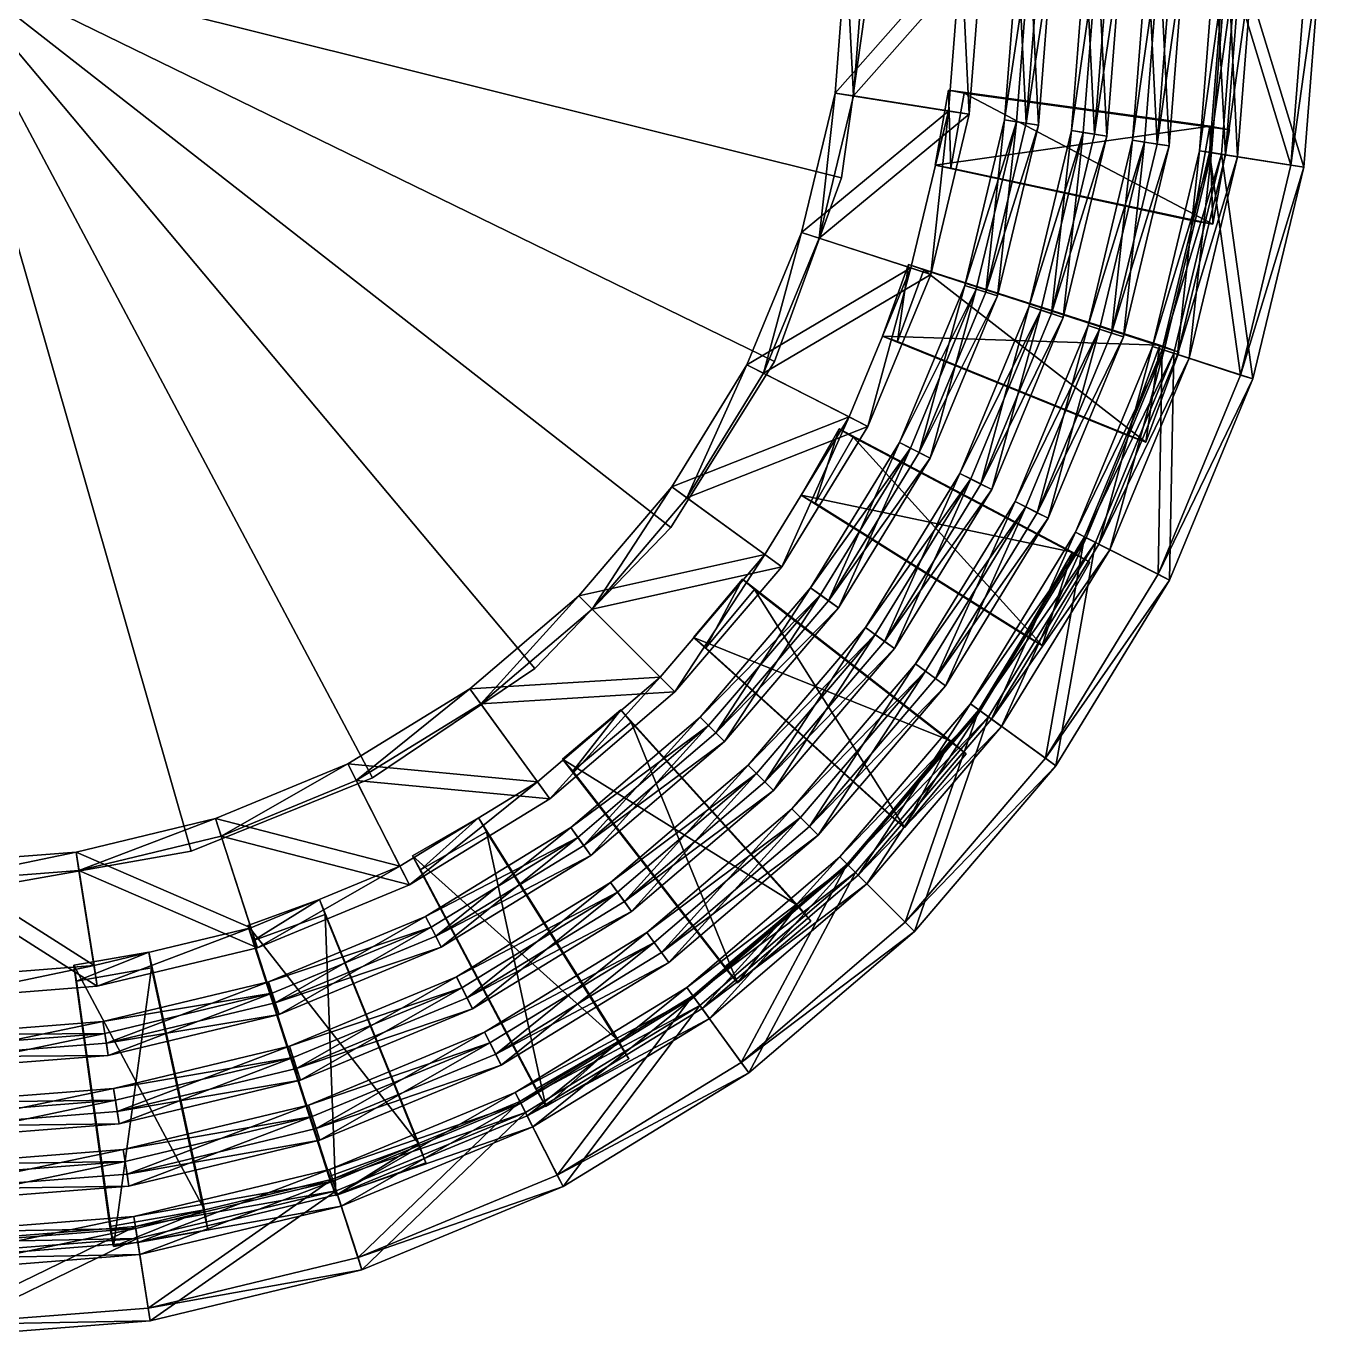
# Model space of a CAD drawing. Header units: inches. Extents: x -336 to -192, y -475 to -71.
# Drawn here: x -199.19 to -193.03, y -149.31 to -143.08 of the extents above; entities that cross this region are included whole.
import ezdxf

# ---------------------------------------------------------------- set-up
doc = ezdxf.new("R2010")
doc.units = ezdxf.units.IN
doc.layers.add('Model', color=22, linetype='Continuous')

msp = doc.modelspace()

# ---------------------------------------------------------------- meshes
at = {"layer": 'Model'}
mesh = msp.add_polyface(dxfattribs=at)
corners = [(-195.4154, -144.0832, -1.5816), (-195.2531, -143.4071, -1.5816), (-194.7021, -143.4943, 3.3561), (-194.8848, -144.2556, 3.3561), (-195.1986, -142.7139, -1.5816), (-194.6407, -142.7139, 3.3561), (-195.4997, -144.0558, -1.5816), (-194.8006, -143.4787, 3.3561), (-195.3406, -143.3932, -1.5816), (-194.9797, -144.2248, 3.3561), (-194.7404, -142.7139, 3.3561), (-195.2872, -142.7139, -1.5816), (-194.6238, -144.3404, 5.7855), (-194.431, -143.5373, 5.7855), (-194.3731, -143.5464, 6.3039), (-194.3662, -142.7139, 5.7855), (-194.3076, -142.7139, 6.3039), (-194.7239, -144.3079, 5.7855), (-194.4782, -143.5298, 6.3039), (-194.5349, -143.5208, 5.7855), (-194.414, -142.7139, 6.3039), (-194.4714, -142.7139, 5.7855), (-194.5681, -144.3585, 6.3039), (-194.4172, -144.4075, 8.6974), (-194.1598, -143.5802, 9.2159), (-194.2165, -143.5713, 8.6974), (-193.5055, -142.9402, 14.5241), (-194.7593, -142.8939, 3.1978), (-194.6829, -142.8939, 3.1978), (-193.4094, -142.9402, 14.5241), (-194.6829, -142.5313, 3.1978), (-194.7593, -142.5313, 3.1978), (-193.5587, -143.5512, 14.5241), (-194.8016, -143.3798, 3.1978), (-194.8646, -143.7369, 3.1978), (-193.6379, -144.0003, 14.5241), (-194.7893, -143.7502, 3.1978), (-193.5432, -144.017, 14.5241), (-194.7263, -143.3931, 3.1978), (-193.464, -143.5679, 14.5241), (-195.3102, -143.796, -0.975), (-195.1806, -142.8743, -0.975), (-195.1806, -142.8743, -0.9212), (-195.3102, -143.796, -0.9212)]
mesh.append_faces([[corners[k] for k in face] for face in [(0, 2, 3), (1, 5, 2), (6, 7, 8), (8, 10, 11), (13, 16, 14), (17, 18, 19), (19, 20, 21), (23, 24, 25), (31, 28, 27), (33, 36, 34), (40, 42, 43)]], dxfattribs={"vtx0": -1})
mesh.append_faces([[corners[k] for k in face] for face in [(0, 8, 1), (1, 11, 4), (12, 19, 13), (13, 21, 15)]], dxfattribs={"vtx0": -1, "vtx1": -1})
mesh.append_faces([[corners[k] for k in face] for face in [(0, 6, 8), (1, 8, 11), (2, 10, 7), (13, 19, 21), (14, 20, 18)]], dxfattribs={"vtx0": -1, "vtx2": -1})
mesh.append_faces([[corners[k] for k in face] for face in [(3, 2, 7), (2, 5, 10), (22, 14, 18), (14, 16, 20)]], dxfattribs={"vtx1": -1, "vtx2": -1})
mesh.append_faces([[corners[k] for k in face] for face in [(0, 1, 2), (1, 4, 5), (6, 9, 7), (8, 7, 10), (12, 13, 14), (13, 15, 16), (19, 18, 20), (26, 27, 28), (29, 28, 30), (32, 33, 34), (35, 34, 36), (37, 36, 38), (39, 38, 33), (33, 38, 36), (40, 41, 42)]], dxfattribs={"vtx2": -1})
mesh = msp.add_polyface(dxfattribs=at)
corners = [(-194.106, -143.5888, 8.6974), (-194.0371, -142.7139, 8.6974), (-193.9786, -142.7139, 9.2159), (-194.0481, -143.5979, 9.2159), (-194.2165, -143.5713, 8.6974), (-194.0916, -142.7139, 9.2159), (-194.149, -142.7139, 8.6974), (-194.1598, -143.5802, 9.2159), (-193.8093, -143.6357, 11.3562), (-193.7367, -142.7139, 11.3562), (-193.6781, -142.7139, 11.8746), (-193.7514, -143.6449, 11.8746), (-193.9257, -143.6173, 11.3562), (-193.7972, -142.7139, 11.8746), (-193.8546, -142.7139, 11.3562), (-193.869, -143.6263, 11.8746), (-193.4843, -143.6872, 14.2681), (-193.4077, -142.7139, 14.2681), (-193.3491, -142.7139, 14.7866), (-193.4265, -143.6964, 14.7866), (-193.6072, -143.6677, 14.2681), (-193.4747, -142.7139, 14.7866), (-193.5322, -142.7139, 14.2681), (-193.5505, -143.6767, 14.7866), (-193.5055, -142.4843, 14.5241), (-193.5055, -142.9402, 14.5241), (-193.4094, -142.9402, 14.5241), (-194.7593, -142.8939, 3.1978), (-194.6829, -142.8939, 3.1978), (-193.5587, -143.5512, 14.5241), (-193.5432, -144.017, 14.5241), (-193.464, -143.5679, 14.5241), (-194.8646, -143.7369, 3.1978), (-193.6379, -144.0003, 14.5241), (-194.7263, -143.3931, 3.1978), (-194.8016, -143.3798, 3.1978), (-193.172, -143.7367, 14.7078), (-193.0915, -142.7139, 14.7078), (-193.0304, -142.7139, 15.2263), (-193.1117, -143.7462, 15.2263), (-193.5591, -143.6754, 14.7078), (-193.4261, -142.7139, 15.2263), (-193.4835, -142.7139, 14.7078), (-193.5024, -143.6843, 15.2263)]
mesh.append_faces([[corners[k] for k in face] for face in [(0, 2, 3), (4, 5, 6), (8, 10, 11), (12, 13, 14), (16, 18, 19), (20, 21, 22), (24, 27, 25), (25, 28, 26), (29, 30, 31), (29, 32, 33), (30, 34, 31), (31, 35, 29), (36, 38, 39), (40, 41, 42)]], dxfattribs={"vtx0": -1})
mesh.append_faces([[corners[k] for k in face] for face in [(0, 6, 1), (8, 14, 9), (16, 22, 17), (36, 42, 37)]], dxfattribs={"vtx0": -1, "vtx1": -1})
mesh.append_faces([[corners[k] for k in face] for face in [(0, 4, 6), (3, 5, 7), (8, 12, 14), (11, 13, 15), (16, 20, 22), (19, 21, 23), (36, 40, 42), (39, 41, 43)]], dxfattribs={"vtx0": -1, "vtx2": -1})
mesh.append_faces([[corners[k] for k in face] for face in [(3, 2, 5), (11, 10, 13), (19, 18, 21), (39, 38, 41)]], dxfattribs={"vtx1": -1, "vtx2": -1})
mesh.append_faces([[corners[k] for k in face] for face in [(0, 1, 2), (4, 7, 5), (8, 9, 10), (12, 15, 13), (16, 17, 18), (20, 23, 21), (24, 25, 26), (36, 37, 38), (40, 43, 41)]], dxfattribs={"vtx2": -1})
mesh = msp.add_polyface(dxfattribs=at)
corners = [(-197.0252, -146.2988, -1.5816), (-196.4964, -145.8472, -1.5816), (-196.1019, -146.2417, 3.3561), (-196.6972, -146.7502, 3.3561), (-196.0448, -145.3185, -1.5816), (-195.5935, -145.6464, 3.3561), (-197.0773, -146.2271, -1.5816), (-196.1725, -146.1712, 3.3561), (-196.5591, -145.7846, -1.5816), (-196.7559, -146.6695, 3.3561), (-195.6742, -145.5878, 3.3561), (-196.1165, -145.2664, -1.5816), (-197.618, -146.6621, -1.5816), (-195.7605, -144.6854, -1.5816), (-195.6815, -144.7256, -1.5816), (-195.7814, -145.7047, 3.1978), (-195.7229, -145.7538, 3.1978), (-195.9559, -146.0316, 3.1978), (-196.0145, -145.9825, 3.1978), (-197.5399, -146.6499, -0.975), (-196.7683, -146.1294, -0.975), (-196.7683, -146.1294, -0.9212), (-196.1217, -145.4599, -0.975), (-196.1217, -145.4599, -0.9212), (-195.6285, -144.6706, -0.975), (-195.6285, -144.6706, -0.9212), (-198.4029, -146.9985, -0.975), (-199.3195, -147.1601, -0.975), (-199.63, -142.7189, -0.975), (-195.3102, -143.796, -0.975), (-195.1806, -142.8743, -0.975), (-199.3195, -147.1601, -0.9212), (-198.4029, -146.9985, -0.9212), (-199.63, -142.7189, -0.9212), (-197.5399, -146.6499, -0.9212), (-195.3102, -143.796, -0.9212), (-195.1806, -142.8743, -0.9212)]
mesh.append_faces([[corners[k] for k in face] for face in [(0, 2, 3), (1, 5, 2), (6, 7, 8), (8, 10, 11), (15, 17, 18), (20, 23, 21), (22, 25, 23)]], dxfattribs={"vtx0": -1})
mesh.append_faces([[corners[k] for k in face] for face in [(12, 6, 0), (0, 8, 1), (1, 11, 4), (4, 13, 14)]], dxfattribs={"vtx0": -1, "vtx1": -1})
mesh.append_faces([[corners[k] for k in face] for face in [(0, 6, 8), (1, 8, 11), (4, 11, 13), (2, 10, 7)]], dxfattribs={"vtx0": -1, "vtx2": -1})
mesh.append_faces([[corners[k] for k in face] for face in [(3, 2, 7), (2, 5, 10), (26, 27, 28), (19, 26, 28), (20, 19, 28), (22, 20, 28), (24, 22, 28), (29, 24, 28), (30, 29, 28), (31, 32, 33), (32, 34, 33), (34, 21, 33), (21, 23, 33), (23, 25, 33), (25, 35, 33), (35, 36, 33)]], dxfattribs={"vtx1": -1, "vtx2": -1})
mesh.append_faces([[corners[k] for k in face] for face in [(0, 1, 2), (1, 4, 5), (6, 9, 7), (8, 7, 10), (15, 16, 17), (19, 20, 21), (20, 22, 23), (22, 24, 25)]], dxfattribs={"vtx2": -1})
mesh = msp.add_polyface(dxfattribs=at)
corners = [(-195.6815, -144.7256, -1.5816), (-195.4154, -144.0832, -1.5816), (-194.8848, -144.2556, 3.3561), (-195.1844, -144.9789, 3.3561), (-195.7605, -144.6854, -1.5816), (-194.9797, -144.2248, 3.3561), (-195.4997, -144.0558, -1.5816), (-195.2733, -144.9336, 3.3561), (-194.8006, -143.4787, 3.3561), (-194.9399, -145.1035, 5.7855), (-194.6238, -144.3404, 5.7855), (-194.5681, -144.3585, 6.3039), (-194.8877, -145.1301, 6.3039), (-194.3731, -143.5464, 6.3039), (-195.0337, -145.0557, 5.7855), (-194.6693, -144.3256, 6.3039), (-194.7239, -144.3079, 5.7855), (-194.9825, -145.0818, 6.3039), (-194.4782, -143.5298, 6.3039), (-194.5349, -143.5208, 5.7855), (-194.6467, -145.2529, 8.6974), (-194.3109, -144.4421, 8.6974), (-194.2551, -144.4602, 9.2159), (-194.7464, -145.2021, 8.6974), (-194.3626, -144.4253, 9.2159), (-194.4172, -144.4075, 8.6974), (-194.1598, -143.5802, 9.2159), (-194.2165, -143.5713, 8.6974), (-194.5945, -145.2795, 9.2159), (-193.7963, -144.5927, 14.5241), (-194.9906, -144.2081, 3.1978), (-195.1146, -144.5488, 3.1978), (-193.9523, -145.0212, 14.5241), (-195.0428, -144.575, 3.1978), (-193.8619, -145.0541, 14.5241), (-194.9188, -144.2342, 3.1978), (-193.706, -144.6256, 14.5241), (-195.6285, -144.6706, -0.975), (-195.3102, -143.796, -0.975), (-195.3102, -143.796, -0.9212), (-195.6285, -144.6706, -0.9212)]
mesh.append_faces([[corners[k] for k in face] for face in [(0, 2, 3), (4, 5, 6), (9, 11, 12), (10, 13, 11), (14, 15, 16), (23, 24, 25), (29, 31, 32), (32, 33, 34), (30, 33, 31), (37, 39, 40)]], dxfattribs={"vtx0": -1})
mesh.append_faces([[corners[k] for k in face] for face in [(0, 6, 1), (9, 16, 10), (20, 25, 21)]], dxfattribs={"vtx0": -1, "vtx1": -1})
mesh.append_faces([[corners[k] for k in face] for face in [(0, 4, 6), (3, 5, 7), (2, 8, 5), (9, 14, 16), (10, 16, 19), (12, 15, 17), (11, 18, 15), (21, 25, 27), (22, 26, 24)]], dxfattribs={"vtx0": -1, "vtx2": -1})
mesh.append_faces([[corners[k] for k in face] for face in [(3, 2, 5), (12, 11, 15), (28, 22, 24)]], dxfattribs={"vtx1": -1, "vtx2": -1})
mesh.append_faces([[corners[k] for k in face] for face in [(0, 1, 2), (4, 7, 5), (9, 10, 11), (14, 17, 15), (16, 15, 18), (20, 21, 22), (25, 24, 26), (29, 30, 31), (32, 31, 33), (34, 33, 35), (36, 35, 30), (30, 35, 33), (37, 38, 39)]], dxfattribs={"vtx2": -1})
mesh = msp.add_polyface(dxfattribs=at)
corners = [(-194.3109, -144.4421, 8.6974), (-194.106, -143.5888, 8.6974), (-194.0481, -143.5979, 9.2159), (-194.2551, -144.4602, 9.2159), (-194.2165, -143.5713, 8.6974), (-194.1598, -143.5802, 9.2159), (-194.379, -145.3893, 11.3562), (-194.0252, -144.5349, 11.3562), (-193.9694, -144.553, 11.8746), (-193.8093, -143.6357, 11.3562), (-193.7514, -143.6449, 11.8746), (-194.484, -145.3358, 11.3562), (-194.0826, -144.5162, 11.8746), (-194.1372, -144.4985, 11.3562), (-193.869, -143.6263, 11.8746), (-193.9257, -143.6173, 11.3562), (-194.3268, -145.4159, 11.8746), (-193.7122, -144.6366, 14.2681), (-193.4843, -143.6872, 14.2681), (-193.4265, -143.6964, 14.7866), (-193.6565, -144.6547, 14.7866), (-194.1968, -145.4821, 14.2681), (-193.776, -144.6159, 14.7866), (-193.8306, -144.5981, 14.2681), (-193.5505, -143.6767, 14.7866), (-193.6072, -143.6677, 14.2681), (-193.5587, -143.5512, 14.5241), (-193.6379, -144.0003, 14.5241), (-193.5432, -144.017, 14.5241), (-194.7893, -143.7502, 3.1978), (-193.7963, -144.5927, 14.5241), (-193.9523, -145.0212, 14.5241), (-193.8619, -145.0541, 14.5241), (-193.706, -144.6256, 14.5241), (-194.9188, -144.2342, 3.1978), (-194.9906, -144.2081, 3.1978), (-193.4115, -144.7343, 14.7078), (-193.172, -143.7367, 14.7078), (-193.1117, -143.7462, 15.2263), (-193.3534, -144.7532, 15.2263), (-193.7843, -144.6132, 14.7078), (-193.5024, -143.6843, 15.2263), (-193.5591, -143.6754, 14.7078), (-193.7297, -144.6309, 15.2263)]
mesh.append_faces([[corners[k] for k in face] for face in [(0, 2, 3), (7, 10, 8), (11, 12, 13), (13, 14, 15), (17, 19, 20), (21, 22, 23), (23, 24, 25), (27, 29, 28), (30, 32, 33), (32, 34, 33), (33, 35, 30), (36, 38, 39), (40, 41, 42)]], dxfattribs={"vtx0": -1})
mesh.append_faces([[corners[k] for k in face] for face in [(0, 4, 1), (6, 13, 7), (7, 15, 9), (17, 25, 18), (36, 42, 37)]], dxfattribs={"vtx0": -1, "vtx1": -1})
mesh.append_faces([[corners[k] for k in face] for face in [(7, 13, 15), (8, 14, 12), (17, 23, 25), (20, 24, 22), (36, 40, 42), (39, 41, 43)]], dxfattribs={"vtx0": -1, "vtx2": -1})
mesh.append_faces([[corners[k] for k in face] for face in [(3, 2, 5), (16, 8, 12), (8, 10, 14), (20, 19, 24), (39, 38, 41)]], dxfattribs={"vtx1": -1, "vtx2": -1})
mesh.append_faces([[corners[k] for k in face] for face in [(0, 1, 2), (6, 7, 8), (7, 9, 10), (13, 12, 14), (17, 18, 19), (23, 22, 24), (26, 27, 28), (30, 31, 32), (36, 37, 38), (40, 43, 41)]], dxfattribs={"vtx2": -1})
mesh = msp.add_polyface(dxfattribs=at)
corners = [(-194.6467, -145.2529, 8.6974), (-194.2551, -144.4602, 9.2159), (-194.5945, -145.2795, 9.2159), (-194.7464, -145.2021, 8.6974), (-194.6952, -145.2282, 9.2159), (-194.3626, -144.4253, 9.2159), (-194.4172, -144.4075, 8.6974), (-194.8622, -146.1777, 11.3562), (-194.379, -145.3893, 11.3562), (-194.3268, -145.4159, 11.8746), (-193.9694, -144.553, 11.8746), (-194.9576, -146.1085, 11.3562), (-194.4329, -145.3618, 11.8746), (-194.484, -145.3358, 11.3562), (-194.0826, -144.5162, 11.8746), (-194.1372, -144.4985, 11.3562), (-194.8148, -146.2122, 11.8746), (-194.596, -146.3711, 14.2681), (-194.0859, -145.5386, 14.2681), (-194.0337, -145.5652, 14.7866), (-193.7122, -144.6366, 14.2681), (-193.6565, -144.6547, 14.7866), (-194.6967, -146.298, 14.2681), (-194.1456, -145.5082, 14.7866), (-194.1968, -145.4821, 14.2681), (-193.776, -144.6159, 14.7866), (-193.8306, -144.5981, 14.2681), (-194.5486, -146.4056, 14.7866), (-194.2112, -145.5772, 14.5241), (-194.4392, -145.972, 14.5241), (-194.3559, -146.0201, 14.5241), (-194.128, -145.6252, 14.5241), (-195.2543, -145.0292, 3.1978), (-195.3205, -144.991, 3.1978), (-194.3402, -146.557, 14.7078), (-193.8041, -145.6822, 14.7078), (-193.7497, -145.7099, 15.2263), (-193.4115, -144.7343, 14.7078), (-193.3534, -144.7532, 15.2263), (-194.6573, -146.3266, 14.7078), (-194.1022, -145.5303, 15.2263), (-194.1534, -145.5042, 14.7078), (-193.7297, -144.6309, 15.2263), (-193.7843, -144.6132, 14.7078), (-194.2908, -146.5929, 15.2263)]
mesh.append_faces([[corners[k] for k in face] for face in [(0, 1, 2), (8, 10, 9), (11, 12, 13), (18, 21, 19), (22, 23, 24), (28, 30, 31), (30, 32, 31), (31, 33, 28), (35, 38, 36), (39, 40, 41), (41, 42, 43)]], dxfattribs={"vtx0": -1})
mesh.append_faces([[corners[k] for k in face] for face in [(7, 13, 8), (17, 24, 18), (18, 26, 20), (34, 41, 35), (35, 43, 37)]], dxfattribs={"vtx0": -1, "vtx1": -1})
mesh.append_faces([[corners[k] for k in face] for face in [(0, 3, 6), (2, 5, 4), (8, 13, 15), (9, 14, 12), (18, 24, 26), (19, 25, 23), (35, 41, 43), (36, 42, 40)]], dxfattribs={"vtx0": -1, "vtx2": -1})
mesh.append_faces([[corners[k] for k in face] for face in [(16, 9, 12), (27, 19, 23), (19, 21, 25), (44, 36, 40), (36, 38, 42)]], dxfattribs={"vtx1": -1, "vtx2": -1})
mesh.append_faces([[corners[k] for k in face] for face in [(3, 4, 5), (7, 8, 9), (13, 12, 14), (17, 18, 19), (18, 20, 21), (24, 23, 25), (28, 29, 30), (34, 35, 36), (35, 37, 38), (41, 40, 42)]], dxfattribs={"vtx2": -1})
mesh = msp.add_polyface(dxfattribs=at)
corners = [(-196.0448, -145.3185, -1.5816), (-195.6815, -144.7256, -1.5816), (-195.1844, -144.9789, 3.3561), (-195.5935, -145.6464, 3.3561), (-196.1165, -145.2664, -1.5816), (-195.2733, -144.9336, 3.3561), (-195.7605, -144.6854, -1.5816), (-195.6742, -145.5878, 3.3561), (-195.9078, -146.4359, 5.7855), (-195.3714, -145.8078, 5.7855), (-195.324, -145.8422, 6.3039), (-194.9399, -145.1035, 5.7855), (-194.8877, -145.1301, 6.3039), (-195.9823, -146.3614, 5.7855), (-195.4101, -145.7796, 6.3039), (-195.4566, -145.7459, 5.7855), (-194.9825, -145.0818, 6.3039), (-195.0337, -145.0557, 5.7855), (-195.1052, -146.0012, 8.6974), (-194.6467, -145.2529, 8.6974), (-194.5945, -145.2795, 9.2159), (-195.0578, -146.0356, 9.2159), (-195.1957, -145.9354, 8.6974), (-194.6952, -145.2282, 9.2159), (-194.7464, -145.2021, 8.6974), (-195.1493, -145.9692, 9.2159), (-194.8622, -146.1777, 11.3562), (-194.3268, -145.4159, 11.8746), (-194.8148, -146.2122, 11.8746), (-194.9576, -146.1085, 11.3562), (-194.9111, -146.1422, 11.8746), (-194.4329, -145.3618, 11.8746), (-194.484, -145.3358, 11.3562), (-194.2112, -145.5772, 14.5241), (-195.3205, -144.991, 3.1978), (-195.5018, -145.305, 3.1978), (-194.4392, -145.972, 14.5241), (-195.4356, -145.3432, 3.1978), (-194.3559, -146.0201, 14.5241), (-195.2543, -145.0292, 3.1978), (-194.128, -145.6252, 14.5241), (-194.7171, -146.5364, 14.5241), (-195.7229, -145.7538, 3.1978), (-195.7814, -145.7047, 3.1978)]
mesh.append_faces([[corners[k] for k in face] for face in [(0, 2, 3), (4, 5, 6), (9, 12, 10), (13, 14, 15), (15, 16, 17), (18, 20, 21), (22, 23, 24), (26, 27, 28), (33, 35, 36), (36, 37, 38), (34, 37, 35)]], dxfattribs={"vtx0": -1})
mesh.append_faces([[corners[k] for k in face] for face in [(8, 15, 9), (9, 17, 11), (18, 24, 19)]], dxfattribs={"vtx0": -1, "vtx1": -1})
mesh.append_faces([[corners[k] for k in face] for face in [(3, 5, 7), (9, 15, 17), (10, 16, 14), (18, 22, 24), (21, 23, 25), (26, 29, 32), (28, 31, 30)]], dxfattribs={"vtx0": -1, "vtx2": -1})
mesh.append_faces([[corners[k] for k in face] for face in [(3, 2, 5), (10, 12, 16), (21, 20, 23)]], dxfattribs={"vtx1": -1, "vtx2": -1})
mesh.append_faces([[corners[k] for k in face] for face in [(0, 1, 2), (4, 7, 5), (8, 9, 10), (9, 11, 12), (15, 14, 16), (18, 19, 20), (22, 25, 23), (29, 30, 31), (33, 34, 35), (36, 35, 37), (38, 37, 39), (40, 39, 34), (34, 39, 37), (41, 42, 43)]], dxfattribs={"vtx2": -1})
mesh = msp.add_polyface(dxfattribs=at)
corners = [(-195.9078, -146.4359, 5.7855), (-195.324, -145.8422, 6.3039), (-195.8664, -146.4773, 6.3039), (-195.9823, -146.3614, 5.7855), (-195.9417, -146.402, 6.3039), (-195.4101, -145.7796, 6.3039), (-195.4566, -145.7459, 5.7855), (-195.6752, -146.6685, 8.6974), (-195.1052, -146.0012, 8.6974), (-195.0578, -146.0356, 9.2159), (-195.6338, -146.7099, 9.2159), (-195.7543, -146.5894, 8.6974), (-195.1493, -145.9692, 9.2159), (-195.1957, -145.9354, 8.6974), (-195.7137, -146.63, 9.2159), (-195.4628, -146.8809, 11.3562), (-194.8622, -146.1777, 11.3562), (-194.8148, -146.2122, 11.8746), (-195.5461, -146.7976, 11.3562), (-194.9111, -146.1422, 11.8746), (-194.9576, -146.1085, 11.3562), (-195.5055, -146.8382, 11.8746), (-195.4213, -146.9223, 11.8746), (-195.2301, -147.1136, 14.2681), (-194.596, -146.3711, 14.2681), (-194.5486, -146.4056, 14.7866), (-194.0337, -145.5652, 14.7866), (-195.3181, -147.0256, 14.2681), (-194.6502, -146.3317, 14.7866), (-194.6967, -146.298, 14.2681), (-194.1456, -145.5082, 14.7866), (-194.1968, -145.4821, 14.2681), (-195.1887, -147.155, 14.7866), (-194.7907, -146.4746, 14.5241), (-195.7814, -145.7047, 3.1978), (-196.0145, -145.9825, 3.1978), (-195.0838, -146.8239, 14.5241), (-195.9559, -146.0316, 3.1978), (-195.0102, -146.8857, 14.5241), (-195.7229, -145.7538, 3.1978), (-194.7171, -146.5364, 14.5241), (-194.3402, -146.557, 14.7078), (-193.7497, -145.7099, 15.2263), (-194.2908, -146.5929, 15.2263), (-195.2837, -147.06, 14.7078), (-194.6109, -146.3603, 15.2263), (-194.6573, -146.3266, 14.7078), (-194.1022, -145.5303, 15.2263), (-194.1534, -145.5042, 14.7078)]
mesh.append_faces([[corners[k] for k in face] for face in [(0, 1, 2), (7, 9, 10), (11, 12, 13), (18, 19, 20), (24, 26, 25), (27, 28, 29), (33, 35, 36), (36, 37, 38), (38, 39, 40), (40, 34, 33), (41, 42, 43), (44, 45, 46)]], dxfattribs={"vtx0": -1})
mesh.append_faces([[corners[k] for k in face] for face in [(7, 13, 8), (15, 20, 16), (23, 29, 24)]], dxfattribs={"vtx0": -1, "vtx1": -1})
mesh.append_faces([[corners[k] for k in face] for face in [(0, 3, 6), (2, 5, 4), (7, 11, 13), (10, 12, 14), (15, 18, 20), (24, 29, 31), (25, 30, 28), (41, 46, 48), (43, 47, 45)]], dxfattribs={"vtx0": -1, "vtx2": -1})
mesh.append_faces([[corners[k] for k in face] for face in [(2, 1, 5), (10, 9, 12), (22, 17, 19), (32, 25, 28)]], dxfattribs={"vtx1": -1, "vtx2": -1})
mesh.append_faces([[corners[k] for k in face] for face in [(3, 4, 5), (7, 8, 9), (11, 14, 12), (15, 16, 17), (18, 21, 19), (23, 24, 25), (29, 28, 30), (33, 34, 35), (36, 35, 37), (38, 37, 39), (46, 45, 47)]], dxfattribs={"vtx2": -1})
mesh = msp.add_polyface(dxfattribs=at)
corners = [(-198.2605, -146.9282, -1.5816), (-197.618, -146.6621, -1.5816), (-197.3648, -147.1592, 3.3561), (-197.0252, -146.2988, -1.5816), (-196.6972, -146.7502, 3.3561), (-198.2878, -146.8439, -1.5816), (-197.4101, -147.0703, 3.3561), (-197.6583, -146.5832, -1.5816), (-196.7559, -146.6695, 3.3561), (-197.0773, -146.2271, -1.5816), (-198.9366, -147.0906, -1.5816), (-198.9505, -147.003, -1.5816), (-196.1725, -146.1712, 3.3561), (-196.5359, -146.9723, 5.7855), (-195.9078, -146.4359, 5.7855), (-195.8664, -146.4773, 6.3039), (-196.5015, -147.0197, 6.3039), (-196.5978, -146.8871, 5.7855), (-195.9417, -146.402, 6.3039), (-195.9823, -146.3614, 5.7855), (-196.564, -146.9336, 6.3039), (-196.3425, -147.2384, 8.6974), (-195.6752, -146.6685, 8.6974), (-195.6338, -146.7099, 9.2159), (-196.4083, -147.1479, 8.6974), (-195.7137, -146.63, 9.2159), (-195.7543, -146.5894, 8.6974), (-196.3745, -147.1944, 9.2159), (-196.3081, -147.2858, 9.2159), (-195.5173, -147.2577, 14.5241), (-196.3592, -146.3275, 3.1978), (-196.637, -146.5606, 3.1978), (-195.8666, -147.5508, 14.5241), (-196.5879, -146.6191, 3.1978), (-195.8048, -147.6245, 14.5241), (-196.3101, -146.3861, 3.1978), (-195.4555, -147.3314, 14.5241), (-197.0364, -146.8405, 3.1978), (-196.9982, -146.9067, 3.1978), (-197.3122, -147.088, 3.1978), (-197.3505, -147.0218, 3.1978), (-198.4029, -146.9985, -0.975), (-197.5399, -146.6499, -0.975), (-197.5399, -146.6499, -0.9212), (-198.4029, -146.9985, -0.9212), (-196.7683, -146.1294, -0.9212)]
mesh.append_faces([[corners[k] for k in face] for face in [(1, 4, 2), (5, 6, 7), (7, 8, 9), (13, 15, 16), (17, 18, 19), (24, 25, 26), (30, 33, 31), (37, 39, 40), (41, 43, 44), (42, 45, 43)]], dxfattribs={"vtx0": -1})
mesh.append_faces([[corners[k] for k in face] for face in [(10, 5, 0), (0, 7, 1), (13, 19, 14), (21, 26, 22)]], dxfattribs={"vtx0": -1, "vtx1": -1})
mesh.append_faces([[corners[k] for k in face] for face in [(10, 11, 5), (0, 5, 7), (1, 7, 9), (2, 8, 6), (4, 12, 8), (13, 17, 19), (16, 18, 20), (21, 24, 26)]], dxfattribs={"vtx0": -1, "vtx2": -1})
mesh.append_faces([[corners[k] for k in face] for face in [(2, 4, 8), (16, 15, 18), (28, 23, 25)]], dxfattribs={"vtx1": -1, "vtx2": -1})
mesh.append_faces([[corners[k] for k in face] for face in [(0, 1, 2), (1, 3, 4), (7, 6, 8), (13, 14, 15), (17, 20, 18), (21, 22, 23), (24, 27, 25), (29, 30, 31), (32, 31, 33), (34, 33, 35), (36, 35, 30), (30, 35, 33), (37, 38, 39), (41, 42, 43)]], dxfattribs={"vtx2": -1})
mesh = msp.add_polyface(dxfattribs=at)
corners = [(-196.1659, -147.4815, 11.3562), (-195.4628, -146.8809, 11.3562), (-195.4213, -146.9223, 11.8746), (-194.8148, -146.2122, 11.8746), (-196.2352, -147.3861, 11.3562), (-195.5055, -146.8382, 11.8746), (-195.5461, -146.7976, 11.3562), (-196.1315, -147.5289, 11.8746), (-194.9111, -146.1422, 11.8746), (-195.9725, -147.7476, 14.2681), (-195.2301, -147.1136, 14.2681), (-195.1887, -147.155, 14.7866), (-195.9381, -147.795, 14.7866), (-194.5486, -146.4056, 14.7866), (-196.0457, -147.647, 14.2681), (-195.2775, -147.0662, 14.7866), (-195.3181, -147.0256, 14.2681), (-196.0119, -147.6934, 14.7866), (-194.6502, -146.3317, 14.7866), (-194.6967, -146.298, 14.2681), (-194.7907, -146.4746, 14.5241), (-195.0838, -146.8239, 14.5241), (-195.0102, -146.8857, 14.5241), (-194.7171, -146.5364, 14.5241), (-195.5173, -147.2577, 14.5241), (-195.8666, -147.5508, 14.5241), (-195.8048, -147.6245, 14.5241), (-195.4555, -147.3314, 14.5241), (-196.3592, -146.3275, 3.1978), (-195.7867, -148.0035, 14.7078), (-195.0065, -147.3372, 14.7078), (-194.9633, -147.3803, 15.2263), (-195.7508, -148.0529, 15.2263), (-194.3402, -146.557, 14.7078), (-194.2908, -146.5929, 15.2263), (-196.0171, -147.6864, 14.7078), (-195.2431, -147.1006, 15.2263), (-195.2837, -147.06, 14.7078), (-195.9833, -147.7328, 15.2263), (-194.6109, -146.3603, 15.2263), (-194.6573, -146.3266, 14.7078)]
mesh.append_faces([[corners[k] for k in face] for face in [(1, 3, 2), (4, 5, 6), (9, 11, 12), (10, 13, 11), (14, 15, 16), (20, 22, 23), (24, 26, 27), (27, 28, 24), (29, 31, 32), (30, 34, 31), (35, 36, 37)]], dxfattribs={"vtx0": -1})
mesh.append_faces([[corners[k] for k in face] for face in [(0, 6, 1), (9, 16, 10), (29, 37, 30), (30, 40, 33)]], dxfattribs={"vtx0": -1, "vtx1": -1})
mesh.append_faces([[corners[k] for k in face] for face in [(2, 8, 5), (9, 14, 16), (10, 16, 19), (12, 15, 17), (11, 18, 15), (29, 35, 37), (30, 37, 40), (32, 36, 38), (31, 39, 36)]], dxfattribs={"vtx0": -1, "vtx2": -1})
mesh.append_faces([[corners[k] for k in face] for face in [(7, 2, 5), (12, 11, 15), (32, 31, 36), (31, 34, 39)]], dxfattribs={"vtx1": -1, "vtx2": -1})
mesh.append_faces([[corners[k] for k in face] for face in [(0, 1, 2), (9, 10, 11), (14, 17, 15), (16, 15, 18), (20, 21, 22), (24, 25, 26), (29, 30, 31), (30, 33, 34), (35, 38, 36), (37, 36, 39)]], dxfattribs={"vtx2": -1})
mesh = msp.add_polyface(dxfattribs=at)
corners = [(-197.2401, -147.4038, 5.7854), (-196.5359, -146.9723, 5.7855), (-196.5015, -147.0197, 6.3039), (-197.2136, -147.456, 6.3039), (-197.2879, -147.31, 5.7854), (-196.564, -146.9336, 6.3039), (-196.5978, -146.8871, 5.7855), (-197.2619, -147.3612, 6.3039), (-197.0908, -147.697, 8.6974), (-196.3425, -147.2384, 8.6974), (-196.3081, -147.2858, 9.2159), (-197.0642, -147.7492, 9.2159), (-195.6338, -146.7099, 9.2159), (-197.9361, -147.9264, 8.6974), (-197.1155, -147.6485, 9.2159), (-197.1416, -147.5973, 8.6974), (-196.3745, -147.1944, 9.2159), (-196.4083, -147.1479, 8.6974), (-195.7137, -146.63, 9.2159), (-196.9544, -147.9646, 11.3562), (-196.1659, -147.4815, 11.3562), (-196.1315, -147.5289, 11.8746), (-195.4213, -146.9223, 11.8746), (-197.0079, -147.8596, 11.3562), (-196.2015, -147.4326, 11.8746), (-196.2352, -147.3861, 11.3562), (-196.9818, -147.9108, 11.8746), (-195.5055, -146.8382, 11.8746), (-195.5461, -146.7976, 11.3562), (-196.9278, -148.0168, 11.8746), (-195.5173, -147.2577, 14.5241), (-196.637, -146.5606, 3.1978), (-195.8666, -147.5508, 14.5241), (-196.5879, -146.6191, 3.1978), (-195.8048, -147.6245, 14.5241), (-196.3101, -146.3861, 3.1978), (-195.4555, -147.3314, 14.5241), (-196.3688, -147.9028, 14.5241), (-197.0364, -146.8405, 3.1978), (-197.3505, -147.0218, 3.1978), (-196.7637, -148.1308, 14.5241), (-197.3122, -147.088, 3.1978), (-196.7156, -148.2141, 14.5241), (-196.9982, -146.9067, 3.1978), (-196.3207, -147.9861, 14.5241)]
mesh.append_faces([[corners[k] for k in face] for face in [(0, 2, 3), (4, 5, 6), (8, 10, 11), (9, 12, 10), (13, 14, 15), (15, 16, 17), (20, 22, 21), (23, 24, 25), (30, 31, 32), (32, 33, 34), (34, 35, 36), (37, 39, 40), (42, 43, 44), (44, 38, 37)]], dxfattribs={"vtx0": -1})
mesh.append_faces([[corners[k] for k in face] for face in [(0, 6, 1), (8, 17, 9), (19, 25, 20)]], dxfattribs={"vtx0": -1, "vtx1": -1})
mesh.append_faces([[corners[k] for k in face] for face in [(0, 4, 6), (3, 5, 7), (8, 15, 17), (11, 16, 14), (10, 18, 16), (19, 23, 25), (20, 25, 28), (21, 27, 24)]], dxfattribs={"vtx0": -1, "vtx2": -1})
mesh.append_faces([[corners[k] for k in face] for face in [(3, 2, 5), (11, 10, 16), (29, 21, 24)]], dxfattribs={"vtx1": -1, "vtx2": -1})
mesh.append_faces([[corners[k] for k in face] for face in [(0, 1, 2), (4, 7, 5), (8, 9, 10), (15, 14, 16), (19, 20, 21), (23, 26, 24), (25, 24, 27), (37, 38, 39), (40, 39, 41), (42, 41, 43), (44, 43, 38)]], dxfattribs={"vtx2": -1})
mesh = msp.add_polyface(dxfattribs=at)
corners = [(-199.6298, -147.1451, -1.5816), (-198.9366, -147.0906, -1.5816), (-198.8493, -147.6416, 3.3561), (-199.6298, -147.703, 3.3561), (-198.2605, -146.9282, -1.5816), (-198.0881, -147.4588, 3.3561), (-197.3648, -147.1592, 3.3561), (-199.6298, -147.0565, -1.5816), (-198.8649, -147.543, 3.3561), (-198.9505, -147.003, -1.5816), (-199.6298, -147.6032, 3.3561), (-198.1189, -147.3639, 3.3561), (-198.2878, -146.8439, -1.5816), (-197.4101, -147.0703, 3.3561), (-198.0032, -147.7199, 5.7854), (-197.2401, -147.4038, 5.7854), (-197.2136, -147.456, 6.3039), (-197.9851, -147.7756, 6.3039), (-198.8228, -147.8088, 5.7854), (-198.018, -147.6744, 6.3039), (-198.0358, -147.6198, 5.7854), (-197.2619, -147.3612, 6.3039), (-197.2879, -147.31, 5.7854), (-198.8064, -147.9127, 5.7854), (-197.3194, -148.3903, 14.5241), (-197.7924, -147.2282, 3.1978), (-198.1332, -147.3522, 3.1978), (-197.2865, -148.4806, 14.5241), (-197.7662, -147.3, 3.1978), (-198.107, -147.424, 3.1978), (-198.6042, -147.4787, 3.1978), (-198.5909, -147.5539, 3.1978), (-198.948, -147.6169, 3.1978), (-198.9613, -147.5416, 3.1978), (-199.4472, -147.5844, 3.1978), (-199.4472, -147.6608, 3.1978), (-199.8098, -147.6608, 3.1978), (-200.2496, -147.1277, -0.975), (-199.3195, -147.1601, -0.975), (-199.3195, -147.1601, -0.9212), (-198.4029, -146.9985, -0.975), (-198.4029, -146.9985, -0.9212)]
mesh.append_faces([[corners[k] for k in face] for face in [(0, 2, 3), (1, 5, 2), (4, 6, 5), (7, 8, 9), (9, 11, 12), (14, 16, 17), (18, 19, 20), (20, 21, 22), (25, 29, 26), (30, 32, 33), (38, 41, 39)]], dxfattribs={"vtx0": -1})
mesh.append_faces([[corners[k] for k in face] for face in [(0, 9, 1), (23, 20, 14), (14, 22, 15)]], dxfattribs={"vtx0": -1, "vtx1": -1})
mesh.append_faces([[corners[k] for k in face] for face in [(0, 7, 9), (3, 8, 10), (2, 11, 8), (5, 13, 11), (14, 20, 22), (17, 21, 19)]], dxfattribs={"vtx0": -1, "vtx2": -1})
mesh.append_faces([[corners[k] for k in face] for face in [(3, 2, 8), (2, 5, 11), (5, 6, 13), (17, 16, 21)]], dxfattribs={"vtx1": -1, "vtx2": -1})
mesh.append_faces([[corners[k] for k in face] for face in [(0, 1, 2), (1, 4, 5), (7, 10, 8), (9, 8, 11), (12, 11, 13), (14, 15, 16), (20, 19, 21), (24, 25, 26), (27, 28, 25), (25, 28, 29), (30, 31, 32), (34, 35, 36), (37, 38, 39), (38, 40, 41)]], dxfattribs={"vtx2": -1})
mesh = msp.add_polyface(dxfattribs=at)
corners = [(-197.9016, -148.0328, 8.6974), (-197.0908, -147.697, 8.6974), (-197.0642, -147.7492, 9.2159), (-197.1416, -147.5973, 8.6974), (-197.8835, -148.0885, 9.2159), (-197.1155, -147.6485, 9.2159), (-197.8087, -148.3185, 11.3562), (-196.9544, -147.9646, 11.3562), (-196.9278, -148.0168, 11.8746), (-196.1315, -147.5289, 11.8746), (-197.8452, -148.2064, 11.3562), (-196.9818, -147.9108, 11.8746), (-197.0079, -147.8596, 11.3562), (-197.7906, -148.3742, 11.8746), (-196.2015, -147.4326, 11.8746), (-197.7071, -148.6314, 14.2681), (-196.805, -148.2578, 14.2681), (-196.7784, -148.31, 14.7866), (-197.689, -148.6871, 14.7866), (-195.9725, -147.7476, 14.2681), (-195.9381, -147.795, 14.7866), (-197.7455, -148.5131, 14.2681), (-196.8355, -148.1981, 14.7866), (-196.8615, -148.1469, 14.2681), (-196.0119, -147.6934, 14.7866), (-196.0457, -147.647, 14.2681), (-196.3688, -147.9028, 14.5241), (-196.7637, -148.1308, 14.5241), (-196.7156, -148.2141, 14.5241), (-196.3207, -147.9861, 14.5241), (-197.3122, -147.088, 3.1978), (-197.6093, -148.9322, 14.7078), (-196.6615, -148.5396, 14.7078), (-196.6337, -148.594, 15.2263), (-197.5905, -148.9903, 15.2263), (-195.7867, -148.0035, 14.7078), (-195.7508, -148.0529, 15.2263), (-197.7305, -148.5594, 14.7078), (-196.8133, -148.2414, 15.2263), (-196.8394, -148.1903, 14.7078), (-195.9833, -147.7328, 15.2263), (-196.0171, -147.6864, 14.7078), (-197.7127, -148.614, 15.2263)]
mesh.append_faces([[corners[k] for k in face] for face in [(7, 9, 8), (10, 11, 12), (15, 17, 18), (16, 20, 17), (21, 22, 23), (23, 24, 25), (26, 28, 29), (27, 30, 28), (31, 33, 34), (32, 36, 33), (37, 38, 39), (39, 40, 41)]], dxfattribs={"vtx0": -1})
mesh.append_faces([[corners[k] for k in face] for face in [(0, 3, 1), (6, 12, 7), (15, 23, 16), (16, 25, 19), (31, 39, 32), (32, 41, 35)]], dxfattribs={"vtx0": -1, "vtx1": -1})
mesh.append_faces([[corners[k] for k in face] for face in [(8, 14, 11), (16, 23, 25), (17, 24, 22), (32, 39, 41), (34, 38, 42), (33, 40, 38)]], dxfattribs={"vtx0": -1, "vtx2": -1})
mesh.append_faces([[corners[k] for k in face] for face in [(4, 2, 5), (13, 8, 11), (18, 17, 22), (17, 20, 24), (34, 33, 38), (33, 36, 40)]], dxfattribs={"vtx1": -1, "vtx2": -1})
mesh.append_faces([[corners[k] for k in face] for face in [(0, 1, 2), (6, 7, 8), (15, 16, 17), (16, 19, 20), (23, 22, 24), (26, 27, 28), (31, 32, 33), (32, 35, 36), (39, 38, 40)]], dxfattribs={"vtx2": -1})
mesh = msp.add_polyface(dxfattribs=at)
corners = [(-198.8064, -147.9127, 5.7854), (-198.0032, -147.7199, 5.7854), (-197.9851, -147.7756, 6.3039), (-198.7549, -148.2377, 8.6974), (-197.9016, -148.0328, 8.6974), (-197.8835, -148.0885, 9.2159), (-197.0642, -147.7492, 9.2159), (-198.7724, -148.1272, 8.6974), (-197.9184, -147.981, 9.2159), (-197.9361, -147.9264, 8.6974), (-197.1155, -147.6485, 9.2159), (-197.1416, -147.5973, 8.6974), (-198.7457, -148.2956, 9.2159), (-198.7079, -148.5344, 11.3562), (-197.8087, -148.3185, 11.3562), (-197.7906, -148.3742, 11.8746), (-196.9278, -148.0168, 11.8746), (-198.7263, -148.418, 11.3562), (-197.8274, -148.261, 11.8746), (-197.8452, -148.2064, 11.3562), (-196.9818, -147.9108, 11.8746), (-197.0079, -147.8596, 11.3562), (-198.6987, -148.5923, 11.8746), (-198.6564, -148.8594, 14.2681), (-197.7071, -148.6314, 14.2681), (-197.689, -148.6871, 14.7866), (-198.6759, -148.7365, 14.2681), (-197.7278, -148.5677, 14.7866), (-197.7455, -148.5131, 14.2681), (-196.8355, -148.1981, 14.7866), (-196.8615, -148.1469, 14.2681), (-198.6473, -148.9172, 14.7866), (-197.3194, -148.3903, 14.5241), (-197.7479, -148.5462, 14.5241), (-197.715, -148.6366, 14.5241), (-197.2865, -148.4806, 14.5241), (-198.1332, -147.3522, 3.1978), (-198.107, -147.424, 3.1978), (-197.7662, -147.3, 3.1978), (-197.7924, -147.2282, 3.1978), (-198.607, -149.1717, 14.7078), (-197.6093, -148.9322, 14.7078), (-197.5905, -148.9903, 15.2263), (-198.6683, -148.7845, 14.7078), (-197.7127, -148.614, 15.2263), (-197.7305, -148.5594, 14.7078), (-196.8133, -148.2414, 15.2263), (-196.8394, -148.1903, 14.7078), (-198.5974, -149.232, 15.2263)]
mesh.append_faces([[corners[k] for k in face] for face in [(4, 6, 5), (7, 8, 9), (14, 16, 15), (17, 18, 19), (26, 27, 28), (32, 34, 35), (32, 36, 33), (33, 37, 34), (34, 38, 35), (35, 39, 32), (43, 44, 45)]], dxfattribs={"vtx0": -1})
mesh.append_faces([[corners[k] for k in face] for face in [(3, 9, 4), (13, 19, 14), (23, 28, 24), (40, 45, 41)]], dxfattribs={"vtx0": -1, "vtx1": -1})
mesh.append_faces([[corners[k] for k in face] for face in [(4, 9, 11), (5, 10, 8), (14, 19, 21), (15, 20, 18), (24, 28, 30), (25, 29, 27), (41, 45, 47)]], dxfattribs={"vtx0": -1, "vtx2": -1})
mesh.append_faces([[corners[k] for k in face] for face in [(12, 5, 8), (22, 15, 18), (31, 25, 27), (48, 42, 44)]], dxfattribs={"vtx1": -1, "vtx2": -1})
mesh.append_faces([[corners[k] for k in face] for face in [(0, 1, 2), (3, 4, 5), (9, 8, 10), (13, 14, 15), (19, 18, 20), (23, 24, 25), (28, 27, 29), (32, 33, 34), (33, 36, 37), (34, 37, 38), (40, 41, 42), (45, 44, 46)]], dxfattribs={"vtx2": -1})
mesh = msp.add_polyface(dxfattribs=at)
corners = [(-199.6298, -147.9775, 5.7854), (-198.8064, -147.9127, 5.7854), (-198.7972, -147.9706, 6.3039), (-199.6298, -148.0361, 6.3039), (-197.9851, -147.7756, 6.3039), (-199.6298, -147.8723, 5.7854), (-198.8139, -147.8654, 6.3039), (-198.8228, -147.8088, 5.7854), (-199.6298, -147.9297, 6.3039), (-198.018, -147.6744, 6.3039), (-198.0358, -147.6198, 5.7854), (-199.6298, -148.3065, 8.6974), (-198.7549, -148.2377, 8.6974), (-198.7457, -148.2956, 9.2159), (-199.6298, -148.3651, 9.2159), (-197.8835, -148.0885, 9.2159), (-199.6298, -148.1947, 8.6974), (-198.7634, -148.1839, 9.2159), (-198.7724, -148.1272, 8.6974), (-199.6298, -148.2521, 9.2159), (-197.9184, -147.981, 9.2159), (-197.9361, -147.9264, 8.6974), (-198.7263, -148.418, 11.3562), (-198.7174, -148.4747, 11.8746), (-197.8274, -148.261, 11.8746), (-198.7079, -148.5344, 11.3562), (-197.8452, -148.2064, 11.3562), (-198.6987, -148.5923, 11.8746), (-198.3402, -148.7052, 14.5241), (-198.6042, -147.4787, 3.1978), (-198.9613, -147.5416, 3.1978), (-198.7892, -148.7844, 14.5241), (-198.948, -147.6169, 3.1978), (-198.7725, -148.8791, 14.5241), (-198.5909, -147.5539, 3.1978), (-198.3235, -148.7999, 14.5241), (-199.4002, -148.8382, 14.5241), (-199.4472, -147.5844, 3.1978), (-199.8098, -147.5844, 3.1978), (-199.8561, -148.8382, 14.5241), (-199.4002, -148.9343, 14.5241), (-199.4472, -147.6608, 3.1978)]
mesh.append_faces([[corners[k] for k in face] for face in [(0, 2, 3), (1, 4, 2), (5, 6, 7), (11, 13, 14), (12, 15, 13), (16, 17, 18), (28, 30, 31), (31, 32, 33), (33, 34, 35), (35, 29, 28), (36, 38, 39)]], dxfattribs={"vtx0": -1})
mesh.append_faces([[corners[k] for k in face] for face in [(0, 7, 1), (11, 18, 12)]], dxfattribs={"vtx0": -1, "vtx1": -1})
mesh.append_faces([[corners[k] for k in face] for face in [(0, 5, 7), (1, 7, 10), (3, 6, 8), (2, 9, 6), (11, 16, 18), (12, 18, 21), (14, 17, 19), (13, 20, 17), (25, 22, 26), (27, 24, 23)]], dxfattribs={"vtx0": -1, "vtx2": -1})
mesh.append_faces([[corners[k] for k in face] for face in [(3, 2, 6), (2, 4, 9), (14, 13, 17)]], dxfattribs={"vtx1": -1, "vtx2": -1})
mesh.append_faces([[corners[k] for k in face] for face in [(0, 1, 2), (5, 8, 6), (7, 6, 9), (11, 12, 13), (16, 19, 17), (18, 17, 20), (22, 23, 24), (28, 29, 30), (31, 30, 32), (33, 32, 34), (35, 34, 29), (36, 37, 38), (40, 41, 37)]], dxfattribs={"vtx2": -1})
mesh = msp.add_polyface(dxfattribs=at)
corners = [(-199.6298, -148.607, 11.3562), (-198.7079, -148.5344, 11.3562), (-198.6987, -148.5923, 11.8746), (-199.6298, -148.6655, 11.8746), (-197.7906, -148.3742, 11.8746), (-199.6298, -148.4891, 11.3562), (-198.7174, -148.4747, 11.8746), (-198.7263, -148.418, 11.3562), (-199.6298, -148.5465, 11.8746), (-199.6298, -148.936, 14.2681), (-198.6564, -148.8594, 14.2681), (-198.6473, -148.9172, 14.7866), (-199.6298, -148.9945, 14.7866), (-197.689, -148.6871, 14.7866), (-199.6298, -148.8115, 14.2681), (-198.6669, -148.7932, 14.7866), (-198.6759, -148.7365, 14.2681), (-199.6298, -148.8689, 14.7866), (-197.7278, -148.5677, 14.7866), (-197.7455, -148.5131, 14.2681), (-198.3402, -148.7052, 14.5241), (-198.7892, -148.7844, 14.5241), (-198.7725, -148.8791, 14.5241), (-198.3235, -148.7999, 14.5241), (-199.4002, -148.8382, 14.5241), (-199.8561, -148.9343, 14.5241), (-199.4002, -148.9343, 14.5241), (-199.4472, -147.6608, 3.1978), (-199.4472, -147.5844, 3.1978), (-199.6298, -149.2522, 14.7078), (-198.607, -149.1717, 14.7078), (-198.5974, -149.232, 15.2263), (-199.6298, -149.3133, 15.2263), (-197.5905, -148.9903, 15.2263), (-199.6298, -148.8602, 14.7078), (-198.6593, -148.8412, 15.2263), (-198.6683, -148.7845, 14.7078), (-199.6298, -148.9176, 15.2263), (-197.7127, -148.614, 15.2263), (-197.7305, -148.5594, 14.7078)]
mesh.append_faces([[corners[k] for k in face] for face in [(0, 2, 3), (1, 4, 2), (5, 6, 7), (9, 11, 12), (10, 13, 11), (14, 15, 16), (20, 22, 23), (24, 25, 26), (25, 27, 26), (26, 28, 24), (29, 31, 32), (30, 33, 31), (34, 35, 36)]], dxfattribs={"vtx0": -1})
mesh.append_faces([[corners[k] for k in face] for face in [(0, 7, 1), (9, 16, 10), (29, 36, 30)]], dxfattribs={"vtx0": -1, "vtx1": -1})
mesh.append_faces([[corners[k] for k in face] for face in [(0, 5, 7), (3, 6, 8), (9, 14, 16), (10, 16, 19), (12, 15, 17), (11, 18, 15), (29, 34, 36), (30, 36, 39), (32, 35, 37), (31, 38, 35)]], dxfattribs={"vtx0": -1, "vtx2": -1})
mesh.append_faces([[corners[k] for k in face] for face in [(3, 2, 6), (12, 11, 15), (32, 31, 35)]], dxfattribs={"vtx1": -1, "vtx2": -1})
mesh.append_faces([[corners[k] for k in face] for face in [(0, 1, 2), (5, 8, 6), (9, 10, 11), (14, 17, 15), (16, 15, 18), (20, 21, 22), (29, 30, 31), (34, 37, 35), (36, 35, 38)]], dxfattribs={"vtx2": -1})

doc.saveas('drawing.dxf')
